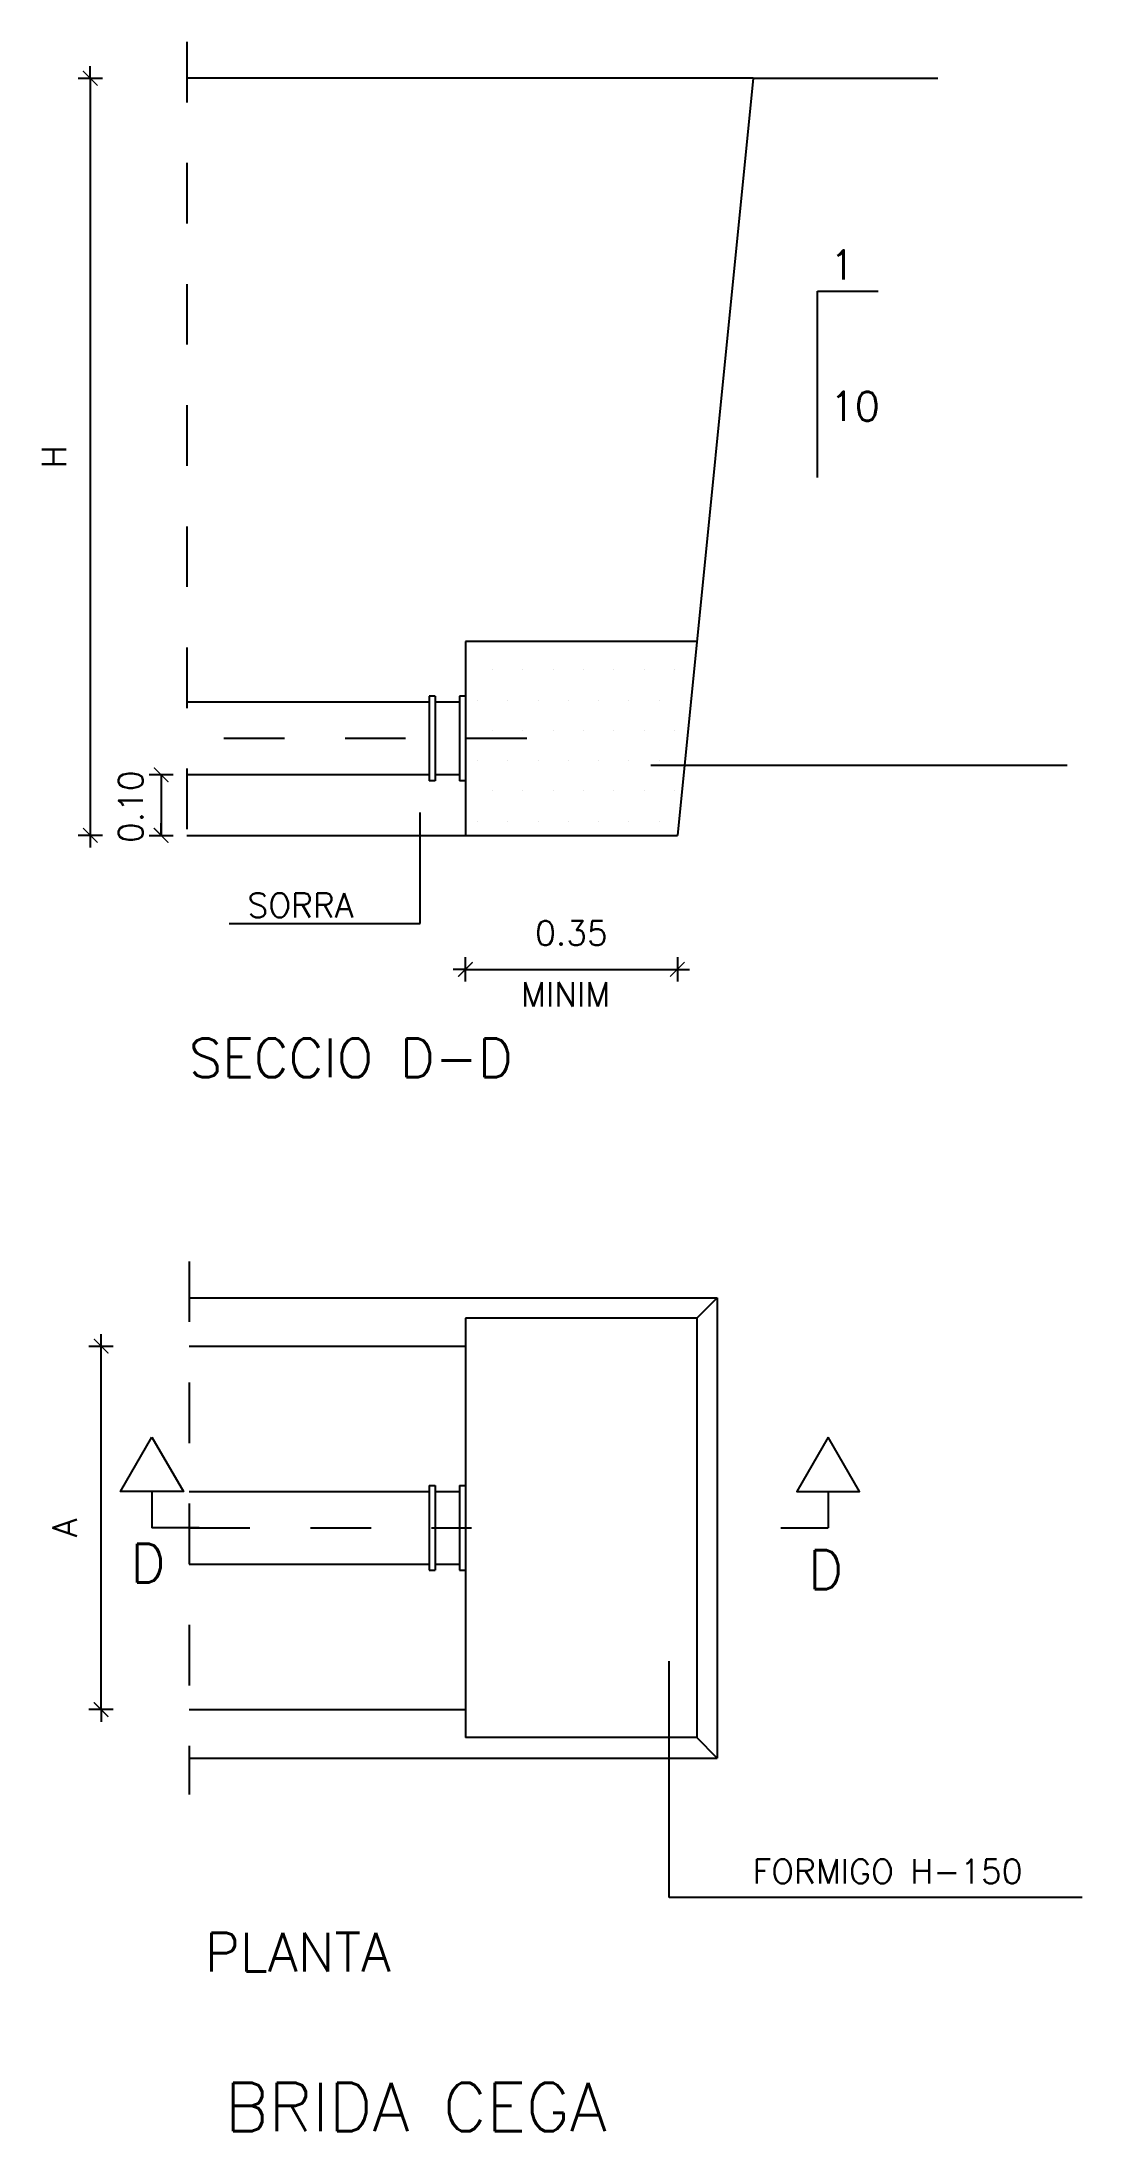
# Model space of a CAD drawing. Extents: x -0.02 to 1.69, y 0 to 3.45.
import ezdxf
from ezdxf.enums import TextEntityAlignment as Align

# ---------------------------------------------------------------- set-up
doc = ezdxf.new("R2010")
doc.units = 0
doc.header["$LTSCALE"] = 0.1
doc.linetypes.add('DASHDOT', pattern=[1, 0.5, -0.25, 0, -0.25])
doc.layers.get('0').update_dxf_attribs({"linetype": 'CONTINUOUS'})
doc.layers.get('DEFPOINTS').update_dxf_attribs({"color": 6, "linetype": 'CONTINUOUS'})
doc.styles.add('ROMANS', font='ROMANS.SHX')
doc.dimstyles.get("Standard").update_dxf_attribs({"dimtxt": 0.18, "dimasz": 0.18, "dimexe": 0.18, "dimexo": 0.0625, "dimgap": 0.09, "dimtad": 0, "dimtih": 1, "dimtoh": 1, "dimdec": 4, "dimzin": 0, "dimtxsty": 'STANDARD', "dimcen": 0.09, "dimazin": 3, "dimtfac": 1, "dimtdec": 4, "dimtofl": 0, "dimtmove": 0, "dimatfit": 3, "dimtolj": 1, "dimtzin": 0})

# ---------------------------------------------------------------- blocks, each defined once
blk = doc.blocks.new('COTA')
for p, q in [((0, 50), (0, -50)), ((0, 0), (50, 0))]:
    blk.add_line(p, q)
at = {"const_width": 5}
blk.add_lwpolyline([(-30, -30), (30, 30)], dxfattribs=at)
blk = doc.blocks.new('*D4')
at = {"color": 0, "linetype": 'BYBLOCK'}
blk.add_line((-840.2227, 166.4415), (-840.2227, 167.0407), dxfattribs=at)
at = {"layer": 'DEFPOINTS', "color": 0, "linetype": 'BYBLOCK'}
for p in [(-840.2227, 167.0411), (-840.0771, 167.0411), (-840.0771, 166.4411)]:
    blk.add_point(p, dxfattribs=at)
at = {"color": 0, "linetype": 'BYBLOCK', "xscale": 0.0004, "yscale": 0.0004, "zscale": 0.0004}
for p, rotation in [((-840.2227, 167.0411), 90), ((-840.2227, 166.4411), 270)]:
    blk.add_blockref('COTA', p, dxfattribs=dict(at, rotation=rotation))
at = {"color": 0, "linetype": 'BYBLOCK', "style": 'ROMANS'}
blk.add_text('A', height=0.04, rotation=90, dxfattribs=at).set_placement((-840.2627, 166.7411), align=Align.CENTER)
blk = doc.blocks.new('*D3')
at = {"color": 0, "linetype": 'BYBLOCK'}
blk.add_line((-839.6208, 167.6632), (-839.2716, 167.6632), dxfattribs=at)
at = {"layer": 'DEFPOINTS', "color": 0, "linetype": 'BYBLOCK'}
for p in [(-839.6212, 168.0098), (-839.2712, 168.0098), (-839.2712, 167.6632)]:
    blk.add_point(p, dxfattribs=at)
at = {"color": 0, "linetype": 'BYBLOCK', "xscale": 0.0004, "yscale": 0.0004, "zscale": 0.0004, "rotation": 180}
blk.add_blockref('COTA', (-839.6212, 167.6632), dxfattribs=at)
at = {"color": 0, "linetype": 'BYBLOCK', "xscale": 0.0004, "yscale": 0.0004, "zscale": 0.0004}
blk.add_blockref('COTA', (-839.2712, 167.6632), dxfattribs=at)
at = {"color": 0, "linetype": 'BYBLOCK', "style": 'ROMANS'}
blk.add_text('0.35', height=0.04, dxfattribs=at).set_placement((-839.4462, 167.7032), align=Align.CENTER)
blk = doc.blocks.new('*D2')
at = {"color": 0, "linetype": 'BYBLOCK'}
blk.add_line((-840.2406, 169.1341), (-840.2406, 167.8849), dxfattribs=at)
at = {"layer": 'DEFPOINTS', "color": 0, "linetype": 'BYBLOCK'}
for p in [(-840.0119, 169.1345), (-840.2406, 167.8845), (-840.0119, 167.8845)]:
    blk.add_point(p, dxfattribs=at)
at = {"color": 0, "linetype": 'BYBLOCK', "xscale": 0.0004, "yscale": 0.0004, "zscale": 0.0004}
for p, rotation in [((-840.2406, 169.1345), 90), ((-840.2406, 167.8845), 270)]:
    blk.add_blockref('COTA', p, dxfattribs=dict(at, rotation=rotation))
at = {"color": 0, "linetype": 'BYBLOCK', "style": 'ROMANS'}
blk.add_text('H', height=0.04, rotation=90, dxfattribs=at).set_placement((-840.2806, 168.5095), align=Align.CENTER)
blk = doc.blocks.new('*X1')
at = {"color": 0}
for p, q in [((37250, 25000), (37250, 25000)), ((37375, 25000), (37375, 25000)), ((37500, 25000), (37500, 25000)), ((37625, 25000), (37625, 25000)), ((37750, 25000), (37750, 25000)), ((37875, 25000), (37875, 25000)), ((38000, 25000), (38000, 25000)), ((37187.5, 24875), (37187.5, 24875)), ((37312.5, 24875), (37312.5, 24875)), ((37437.5, 24875), (37437.5, 24875)), ((37562.5, 24875), (37562.5, 24875)), ((37687.5, 24875), (37687.5, 24875)), ((37812.5, 24875), (37812.5, 24875)), ((37937.5, 24875), (37937.5, 24875)), ((38062.5, 24875), (38062.5, 24875)), ((37250, 24750), (37250, 24750)), ((37375, 24750), (37375, 24750)), ((37500, 24750), (37500, 24750)), ((37625, 24750), (37625, 24750)), ((37750, 24750), (37750, 24750)), ((37875, 24750), (37875, 24750)), ((38000, 24750), (38000, 24750)), ((37187.5, 24625), (37187.5, 24625)), ((37312.5, 24625), (37312.5, 24625)), ((37437.5, 24625), (37437.5, 24625)), ((37562.5, 24625), (37562.5, 24625)), ((37687.5, 24625), (37687.5, 24625)), ((37812.5, 24625), (37812.5, 24625)), ((37937.5, 24625), (37937.5, 24625)), ((37250, 24500), (37250, 24500)), ((37375, 24500), (37375, 24500)), ((37500, 24500), (37500, 24500)), ((37625, 24500), (37625, 24500)), ((37750, 24500), (37750, 24500)), ((37875, 24500), (37875, 24500)), ((38000, 24500), (38000, 24500)), ((37187.5, 24375), (37187.5, 24375)), ((37312.5, 24375), (37312.5, 24375)), ((37437.5, 24375), (37437.5, 24375)), ((37562.5, 24375), (37562.5, 24375)), ((37687.5, 24375), (37687.5, 24375)), ((37812.5, 24375), (37812.5, 24375)), ((37937.5, 24375), (37937.5, 24375))]:
    blk.add_line(p, q, dxfattribs=at)

msp = doc.modelspace()

# ---------------------------------------------------------------- linework, layer by layer
at = {"linetype": 'DASHDOT'}
for p, q in [((0.21526, 3.4455), (0.21526, 2.0935)), ((0.77649, 2.29531), (0.21526, 2.29531)), ((0.21945, 1.43197), (0.21945, 0.55197)), ((0.2356, 0.99197), (0.15768, 0.99197)), ((0.21945, 0.99197), (0.68526, 0.99197)), ((1.19631, 0.99197), (1.27423, 0.99197))]:
    msp.add_line(p, q, dxfattribs=at)
for p, q in [((1.15026, 3.38531), (0.21526, 3.38531)), ((1.15026, 3.38531), (1.02526, 2.13531)), ((1.15026, 3.38531), (1.45526, 3.38531)), ((1.25675, 3.03372), (1.35675, 3.03372)), ((1.25675, 2.72627), (1.25675, 3.03372)), ((1.05726, 2.45531), (0.67526, 2.45531)), ((0.67526, 2.45531), (0.67526, 2.13531)), ((0.61526, 2.35531), (0.21526, 2.35531)), ((0.62526, 2.36531), (0.61526, 2.36531)), ((0.61526, 2.36531), (0.61526, 2.22531)), ((0.62526, 2.36531), (0.62526, 2.22531)), ((0.66526, 2.35531), (0.62526, 2.35531)), ((0.67526, 2.36531), (0.66526, 2.36531)), ((0.66526, 2.36531), (0.66526, 2.22531)), ((1.6687, 2.25052), (0.98138, 2.25052)), ((0.17296, 2.23531), (0.17296, 2.13531)), ((0.61526, 2.23531), (0.21526, 2.23531)), ((0.62526, 2.22531), (0.61526, 2.22531)), ((0.66526, 2.23531), (0.62526, 2.23531)), ((0.67526, 2.22531), (0.66526, 2.22531)), ((0.60062, 1.98968), (0.60062, 2.1731)), ((0.21526, 2.13531), (1.02526, 2.13531)), ((0.28496, 1.98968), (0.60062, 1.98968)), ((0.21945, 1.37197), (1.09116, 1.37197)), ((1.09116, 1.37197), (1.05726, 1.33806)), ((1.09116, 1.37197), (1.09116, 0.61197)), ((1.05726, 1.33806), (0.67526, 1.33806)), ((0.67526, 1.33806), (0.67526, 0.64588)), ((1.05726, 1.33806), (1.05726, 0.64588)), ((0.21945, 1.29197), (0.67526, 1.29197)), ((0.15768, 1.05197), (0.15768, 0.99197)), ((0.21945, 1.05197), (0.61526, 1.05197)), ((0.61526, 1.06197), (0.62526, 1.06197)), ((0.61526, 1.06197), (0.61526, 0.92197)), ((0.62526, 1.06197), (0.62526, 0.92197)), ((0.62526, 1.05197), (0.66526, 1.05197)), ((0.66526, 1.06197), (0.67526, 1.06197)), ((0.66526, 1.06197), (0.66526, 0.92197)), ((0.67526, 1.06197), (0.67526, 0.92197)), ((1.27423, 1.05197), (1.27423, 0.99197)), ((0.21945, 0.93197), (0.61526, 0.93197)), ((0.62526, 0.93197), (0.66526, 0.93197)), ((0.61526, 0.92197), (0.62526, 0.92197)), ((0.66526, 0.92197), (0.67526, 0.92197)), ((1.01165, 0.38189), (1.01165, 0.77182)), ((0.21945, 0.69197), (0.67526, 0.69197)), ((1.05726, 0.64588), (0.67526, 0.64588)), ((1.09116, 0.61197), (1.05726, 0.64588)), ((0.21945, 0.61197), (1.09116, 0.61197)), ((1.69364, 0.38189), (1.01165, 0.38189))]:
    msp.add_line(p, q)
at = {"color": 0, "linetype": 'BYBLOCK'}
for p, q in [((0.17296, 2.23571), (0.17296, 2.23611)), ((0.17296, 2.13451), (0.17256, 2.13451)), ((0.17296, 2.13491), (0.17296, 2.13451))]:
    msp.add_line(p, q, dxfattribs=at)
for points in [[(0.15768, 1.14197), (0.20964, 1.05197), (0.10572, 1.05197)], [(1.27423, 1.14197), (1.22227, 1.05197), (1.32619, 1.05197)]]:
    msp.add_lwpolyline(points, close=True)
msp.add_point((0.17296, 2.13531), dxfattribs=at)

# ---------------------------------------------------------------- block references
at = {"xscale": 0.0004, "yscale": 0.0004, "zscale": 0.0004}
msp.add_blockref('*X1', (-14.17974, -7.59132), dxfattribs=at)
at = {"color": 0, "linetype": 'BYBLOCK', "xscale": 0.0004, "yscale": 0.0004, "zscale": 0.0004}
for p, rotation in [((0.17296, 2.23531), 270), ((0.17296, 2.13531), 90)]:
    msp.add_blockref('COTA', p, dxfattribs=dict(at, rotation=rotation))

# ---------------------------------------------------------------- texts
at = {"style": 'ROMANS'}
for s, height, p in [('1', 0.048, (1.27714, 3.05299)), ('10', 0.048, (1.27714, 2.81984)), ('SORRA', 0.04, (0.31551, 1.99987)), ('MINIM', 0.04, (0.767, 1.85301)), ('SECCIO D-D', 0.064, (0.21874, 1.73594)), ('D', 0.064, (0.12254, 0.90185)), ('D', 0.064, (1.24144, 0.89094)), ('FORMIGO H-150', 0.04, (1.14939, 0.40484)), ('PLANTA', 0.064, (0.24508, 0.25949)), (' BRIDA CEGA', 0.08, (0.22335, -0.00416))]:
    msp.add_text(s, height=height, dxfattribs=at).set_placement(p)
at = {"color": 0, "linetype": 'BYBLOCK', "style": 'ROMANS'}
msp.add_text('0.10', height=0.04, rotation=90, dxfattribs=at).set_placement((0.1427, 2.12259))

# ---------------------------------------------------------------- dimensions: what is measured, and where the dimension line sits
for base, p1, p2, text, picture, middle in [((0.05586, 2.13531), (0.2846, 3.38531), (0.2846, 2.13531), 'H', '*D2', (0.01586, 2.76031)), ((0.07383, 1.29197), (0.21945, 0.69197), (0.21945, 1.29197), 'A', '*D4', (0.03383, 0.99197))]:
    dim = msp.add_linear_dim(base=base, p1=p1, p2=p2, angle=90, text=text, dimstyle='Standard')
    dim.commit()
    dim.dimension.update_dxf_attribs({"geometry": picture, "text_midpoint": middle, "insert": (840.2965, -165.74917)})
dim = msp.add_linear_dim(base=(1.02526, 1.91399), p1=(0.67526, 2.26063), p2=(1.02526, 2.26063), text='0.35', dimstyle='Standard')
dim.commit()
dim.dimension.update_dxf_attribs({"geometry": '*D3', "text_midpoint": (0.85026, 1.95399), "insert": (840.2965, -165.74917)})

doc.saveas('drawing.dxf')
